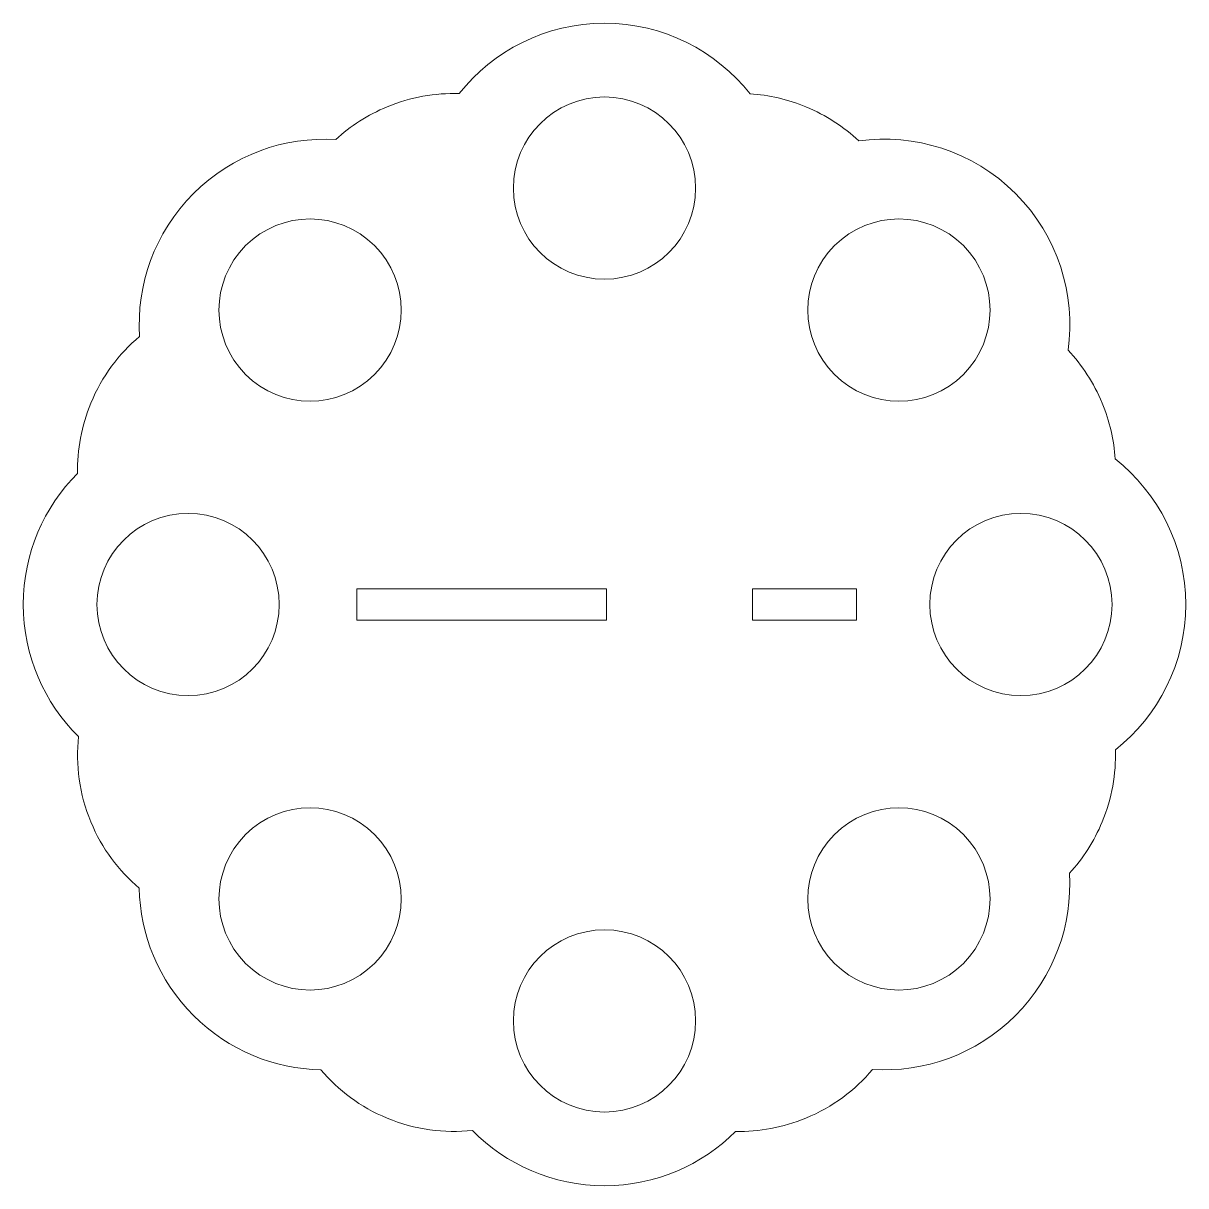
# Model space of a CAD drawing. Header units: centimetres. Extents: x -28.2 to 23.5, y -23.7 to 26.6.
# Drawn here: x -27.16 to -4.82, y -20.71 to 1.62 of the extents above; entities that cross this region are included whole.
import ezdxf

# ---------------------------------------------------------------- set-up
doc = ezdxf.new("R2010")
doc.units = ezdxf.units.CM
doc.header["$MEASUREMENT"] = 0
doc.layers.add('layer 1', color=7, linetype='Continuous')

msp = doc.modelspace()

# ---------------------------------------------------------------- linework, layer by layer
at = {"layer": 'layer 1', "color": 250, "lineweight": 20}
for points, knots in [([(-24.923, -4.39628), (-24.98503, -3.41054), (-24.63968, -2.4039), (-23.88674, -1.65096), (-23.88674, -1.65096), (-23.13689, -0.9011), (-22.1354, -0.55541), (-21.15352, -0.61386), (-21.15352, -0.61386), (-20.87199, -0.3552), (-20.54127, -0.14058), (-20.16766, 0.01417), (-20.16766, 0.01417), (-19.71476, 0.20177), (-19.24422, 0.28261), (-18.78391, 0.26859), (-18.78391, 0.26859), (-18.13097, 1.09157), (-17.1223, 1.6197), (-15.9907, 1.6197), (-15.9907, 1.6197), (-14.85682, 1.6197), (-13.84635, 1.08947), (-13.19353, 0.26364), (-13.19353, 0.26364), (-12.83376, 0.24106), (-12.47158, 0.1598), (-12.12003, 0.01419), (-12.12003, 0.01419), (-11.7333, -0.146), (-11.39252, -0.37034), (-11.10469, -0.64127), (-11.10469, -0.64127), (-10.03697, -0.49396), (-8.91517, -0.83044), (-8.09466, -1.65096), (-8.09466, -1.65096), (-7.27413, -2.47148), (-6.93766, -3.59329), (-7.08498, -4.66101), (-7.08498, -4.66101), (-6.81406, -4.94884), (-6.58971, -5.28961), (-6.42952, -5.67634), (-6.42952, -5.67634), (-6.28391, -6.02788), (-6.20265, -6.39006), (-6.18007, -6.74982), (-6.18007, -6.74982), (-5.35423, -7.40263), (-4.824, -8.41312), (-4.824, -9.547), (-4.824, -9.547), (-4.824, -10.67859), (-5.35213, -11.68726), (-6.1751, -12.3402), (-6.1751, -12.3402), (-6.16107, -12.80051), (-6.2419, -13.27106), (-6.4295, -13.72397), (-6.4295, -13.72397), (-6.58426, -14.09758), (-6.79889, -14.42831), (-7.05755, -14.70985), (-7.05755, -14.70985), (-6.9991, -15.69172), (-7.34481, -16.6932), (-8.09466, -17.44304), (-8.09466, -17.44304), (-8.84759, -18.19598), (-9.85424, -18.54133), (-10.83998, -18.4793), (-10.83998, -18.4793), (-11.17482, -18.87667), (-11.60702, -19.20199), (-12.12003, -19.41448), (-12.12003, -19.41448), (-12.56227, -19.59766), (-13.02133, -19.67909), (-13.47125, -19.66978), (-13.47125, -19.66978), (-14.11624, -20.31466), (-15.00705, -20.71369), (-15.9907, -20.71369), (-15.9907, -20.71369), (-16.98367, -20.71369), (-17.88195, -20.30698), (-18.52834, -19.6513), (-18.52834, -19.6513), (-19.06857, -19.70937), (-19.63053, -19.63697), (-20.16766, -19.41449), (-20.16766, -19.41449), (-20.67796, -19.20311), (-21.10835, -18.88015), (-21.44244, -18.48563), (-21.44244, -18.48563), (-22.32923, -18.46692), (-23.21036, -18.11943), (-23.88674, -17.44304), (-23.88674, -17.44304), (-24.56313, -16.76666), (-24.91062, -15.88553), (-24.92933, -14.99874), (-24.92933, -14.99874), (-25.32385, -14.66465), (-25.6468, -14.23426), (-25.85817, -13.72397), (-25.85817, -13.72397), (-26.08066, -13.18683), (-26.15308, -12.62488), (-26.095, -12.08464), (-26.095, -12.08464), (-26.75068, -11.43825), (-27.15739, -10.53997), (-27.15739, -9.547), (-27.15739, -9.547), (-27.15739, -8.56335), (-26.75836, -7.67256), (-26.11348, -7.02756), (-26.11348, -7.02756), (-26.1228, -6.57764), (-26.04136, -6.11857), (-25.85818, -5.67634), (-25.85818, -5.67634), (-25.64568, -5.16333), (-25.32038, -4.73111), (-24.923, -4.39628)], [0, 0, 0, 0, 0.03030303, 0.03030303, 0.03030303, 0.03030303, 0.06060606, 0.06060606, 0.06060606, 0.06060606, 0.09090909, 0.09090909, 0.09090909, 0.09090909, 0.12121212, 0.12121212, 0.12121212, 0.12121212, 0.15151515, 0.15151515, 0.15151515, 0.15151515, 0.18181818, 0.18181818, 0.18181818, 0.18181818, 0.21212121, 0.21212121, 0.21212121, 0.21212121, 0.24242424, 0.24242424, 0.24242424, 0.24242424, 0.27272727, 0.27272727, 0.27272727, 0.27272727, 0.3030303, 0.3030303, 0.3030303, 0.3030303, 0.33333333, 0.33333333, 0.33333333, 0.33333333, 0.36363636, 0.36363636, 0.36363636, 0.36363636, 0.39393939, 0.39393939, 0.39393939, 0.39393939, 0.42424242, 0.42424242, 0.42424242, 0.42424242, 0.45454545, 0.45454545, 0.45454545, 0.45454545, 0.48484848, 0.48484848, 0.48484848, 0.48484848, 0.51515152, 0.51515152, 0.51515152, 0.51515152, 0.54545455, 0.54545455, 0.54545455, 0.54545455, 0.57575758, 0.57575758, 0.57575758, 0.57575758, 0.60606061, 0.60606061, 0.60606061, 0.60606061, 0.63636364, 0.63636364, 0.63636364, 0.63636364, 0.66666667, 0.66666667, 0.66666667, 0.66666667, 0.6969697, 0.6969697, 0.6969697, 0.6969697, 0.72727273, 0.72727273, 0.72727273, 0.72727273, 0.75757576, 0.75757576, 0.75757576, 0.75757576, 0.78787879, 0.78787879, 0.78787879, 0.78787879, 0.81818182, 0.81818182, 0.81818182, 0.81818182, 0.84848485, 0.84848485, 0.84848485, 0.84848485, 0.87878788, 0.87878788, 0.87878788, 0.87878788, 0.90909091, 0.90909091, 0.90909091, 0.90909091, 0.93939394, 0.93939394, 0.93939394, 0.93939394, 1, 1, 1, 1]), ([(-17.74069, -1.54694), (-17.74069, -0.58044), (-16.95719, 0.20306), (-15.99069, 0.20306), (-15.99069, 0.20306), (-15.02419, 0.20306), (-14.24069, -0.58044), (-14.24069, -1.54694), (-14.24069, -1.54694), (-14.24069, -2.51344), (-15.02419, -3.29694), (-15.99069, -3.29694), (-15.99069, -3.29694), (-16.95719, -3.29694), (-17.74069, -2.51344), (-17.74069, -1.54694)], [0, 0, 0, 0, 0.2, 0.2, 0.2, 0.2, 0.4, 0.4, 0.4, 0.4, 0.6, 0.6, 0.6, 0.6, 1, 1, 1, 1]), ([(-22.88502, -5.12754), (-23.56845, -4.44412), (-23.56844, -3.33609), (-22.88502, -2.65267), (-22.88502, -2.65267), (-22.2016, -1.96925), (-21.09357, -1.96924), (-20.41015, -2.65267), (-20.41015, -2.65267), (-19.72673, -3.33609), (-19.72673, -4.44412), (-20.41015, -5.12754), (-20.41015, -5.12754), (-21.09357, -5.81096), (-22.2016, -5.81096), (-22.88502, -5.12754)], [0, 0, 0, 0, 0.2, 0.2, 0.2, 0.2, 0.4, 0.4, 0.4, 0.4, 0.6, 0.6, 0.6, 0.6, 1, 1, 1, 1]), ([(-11.57123, -2.65267), (-10.88781, -1.96924), (-9.77978, -1.96925), (-9.09636, -2.65267), (-9.09636, -2.65267), (-8.41294, -3.33609), (-8.41293, -4.44412), (-9.09636, -5.12754), (-9.09636, -5.12754), (-9.77978, -5.81096), (-10.88781, -5.81096), (-11.57123, -5.12754), (-11.57123, -5.12754), (-12.25465, -4.44412), (-12.25465, -3.33609), (-11.57123, -2.65267)], [0, 0, 0, 0, 0.2, 0.2, 0.2, 0.2, 0.4, 0.4, 0.4, 0.4, 0.6, 0.6, 0.6, 0.6, 1, 1, 1, 1]), ([(-23.99074, -7.797), (-23.02424, -7.797), (-22.24074, -8.5805), (-22.24074, -9.547), (-22.24074, -9.547), (-22.24074, -10.5135), (-23.02424, -11.297), (-23.99074, -11.297), (-23.99074, -11.297), (-24.95724, -11.297), (-25.74074, -10.5135), (-25.74074, -9.547), (-25.74074, -9.547), (-25.74074, -8.5805), (-24.95724, -7.797), (-23.99074, -7.797)], [0, 0, 0, 0, 0.2, 0.2, 0.2, 0.2, 0.4, 0.4, 0.4, 0.4, 0.6, 0.6, 0.6, 0.6, 1, 1, 1, 1]), ([(-7.99063, -7.797), (-7.02413, -7.797), (-6.24063, -8.5805), (-6.24063, -9.547), (-6.24063, -9.547), (-6.24063, -10.5135), (-7.02413, -11.297), (-7.99063, -11.297), (-7.99063, -11.297), (-8.95713, -11.297), (-9.74063, -10.5135), (-9.74063, -9.547), (-9.74063, -9.547), (-9.74063, -8.5805), (-8.95713, -7.797), (-7.99063, -7.797)], [0, 0, 0, 0, 0.2, 0.2, 0.2, 0.2, 0.4, 0.4, 0.4, 0.4, 0.6, 0.6, 0.6, 0.6, 1, 1, 1, 1]), ([(-20.74597, -9.247), (-20.74597, -9.247), (-15.94916, -9.247), (-15.94916, -9.247), (-15.94916, -9.247), (-15.94916, -9.247), (-15.94916, -9.847), (-15.94916, -9.847), (-15.94916, -9.847), (-15.94916, -9.847), (-20.74597, -9.847), (-20.74597, -9.847), (-20.74597, -9.847), (-20.74597, -9.847), (-20.74597, -9.247), (-20.74597, -9.247)], [0, 0, 0, 0, 0.2, 0.2, 0.2, 0.2, 0.4, 0.4, 0.4, 0.4, 0.6, 0.6, 0.6, 0.6, 1, 1, 1, 1]), ([(-13.15028, -9.247), (-13.15028, -9.247), (-11.14828, -9.247), (-11.14828, -9.247), (-11.14828, -9.247), (-11.14828, -9.247), (-11.14828, -9.847), (-11.14828, -9.847), (-11.14828, -9.847), (-11.14828, -9.847), (-13.15028, -9.847), (-13.15028, -9.847), (-13.15028, -9.847), (-13.15028, -9.847), (-13.15028, -9.247), (-13.15028, -9.247)], [0, 0, 0, 0, 0.2, 0.2, 0.2, 0.2, 0.4, 0.4, 0.4, 0.4, 0.6, 0.6, 0.6, 0.6, 1, 1, 1, 1]), ([(-22.88502, -13.96645), (-22.20159, -13.28303), (-21.09356, -13.28303), (-20.41014, -13.96645), (-20.41014, -13.96645), (-19.72672, -14.64987), (-19.72672, -15.7579), (-20.41014, -16.44133), (-20.41014, -16.44133), (-21.09356, -17.12475), (-22.2016, -17.12475), (-22.88502, -16.44133), (-22.88502, -16.44133), (-23.56844, -15.75791), (-23.56844, -14.64987), (-22.88502, -13.96645)], [0, 0, 0, 0, 0.2, 0.2, 0.2, 0.2, 0.4, 0.4, 0.4, 0.4, 0.6, 0.6, 0.6, 0.6, 1, 1, 1, 1]), ([(-11.57124, -16.44133), (-12.25466, -15.7579), (-12.25466, -14.64987), (-11.57124, -13.96645), (-11.57124, -13.96645), (-10.88782, -13.28303), (-9.77979, -13.28303), (-9.09636, -13.96645), (-9.09636, -13.96645), (-8.41294, -14.64987), (-8.41294, -15.75791), (-9.09636, -16.44133), (-9.09636, -16.44133), (-9.77978, -17.12475), (-10.88782, -17.12475), (-11.57124, -16.44133)], [0, 0, 0, 0, 0.2, 0.2, 0.2, 0.2, 0.4, 0.4, 0.4, 0.4, 0.6, 0.6, 0.6, 0.6, 1, 1, 1, 1]), ([(-17.74069, -17.54705), (-17.74069, -16.58055), (-16.95719, -15.79705), (-15.99069, -15.79705), (-15.99069, -15.79705), (-15.02419, -15.79705), (-14.24069, -16.58055), (-14.24069, -17.54705), (-14.24069, -17.54705), (-14.24069, -18.51355), (-15.02419, -19.29705), (-15.99069, -19.29705), (-15.99069, -19.29705), (-16.95719, -19.29705), (-17.74069, -18.51355), (-17.74069, -17.54705)], [0, 0, 0, 0, 0.2, 0.2, 0.2, 0.2, 0.4, 0.4, 0.4, 0.4, 0.6, 0.6, 0.6, 0.6, 1, 1, 1, 1])]:
    msp.add_open_spline(points, degree=3, knots=knots, dxfattribs=at)

doc.saveas('drawing.dxf')
